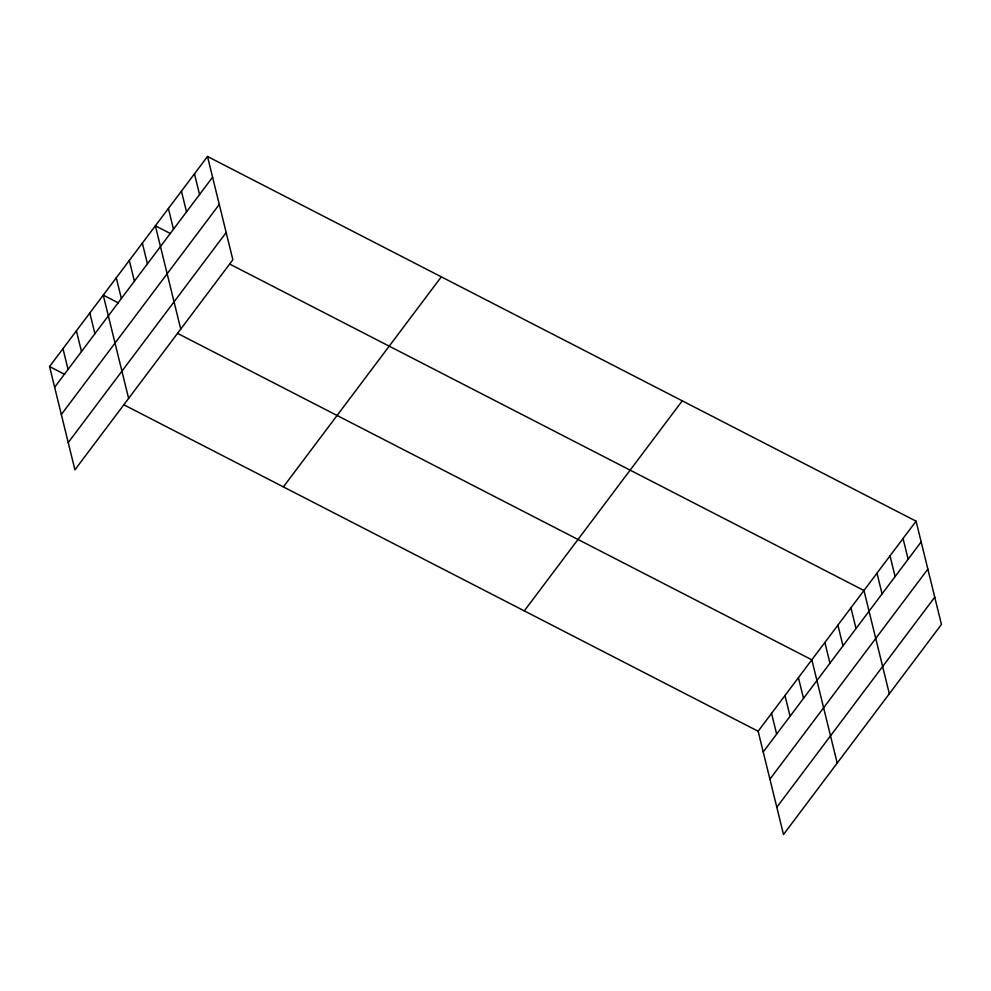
<?xml version="1.0" encoding="UTF-8"?>
<svg xmlns="http://www.w3.org/2000/svg" width="991" height="991" viewBox="0 0 991 991"><rect width="100%" height="100%" fill="white"/><g stroke="black" fill="none" stroke-linecap="round" stroke-linejoin="round"><path stroke-width="1.49" d="M207.503 156.491L232.86 259.766L74.92 469.821L49.55 366.546L207.503 156.491L916.08 521.179L941.45 624.454L783.497 834.509L758.14 731.234L123.825 404.774M54.641 387.258L212.582 177.203M61.331 414.498L219.284 204.443M68.23 442.581L226.171 232.513M283.389 486.891L441.329 276.836M524.301 610.89L682.254 400.835M758.14 731.234L916.08 521.179M763.219 751.946L921.172 541.891M769.908 779.186L927.861 569.131M776.808 807.256L934.761 597.201M170.502 233.591L155.376 225.812L180.746 329.086M229.652 264.04L863.966 590.5L889.323 693.774M118.387 302.912L103.25 295.132L128.619 398.407M177.525 333.36L811.84 659.82L837.209 763.095M49.55 366.546L64.675 374.338M903.049 538.509L908.14 559.221M890.017 555.84L895.108 576.551M876.985 573.17L882.077 593.882M850.935 607.83L856.013 628.529M837.903 625.16L842.982 645.859M824.871 642.49L829.95 663.19M798.412 677.671L803.503 698.382M784.983 695.521L790.075 716.233M771.555 713.384L776.647 734.083M194.471 173.821L199.55 194.533M181.44 191.152L186.519 211.863M168.408 208.482L173.487 229.194M142.345 243.142L147.436 263.854M129.313 260.472L134.404 281.184M116.281 277.802L121.373 298.514M89.822 312.983L94.913 333.694M76.406 330.833L81.485 351.545M62.978 348.696L68.057 369.408"/></g></svg>
